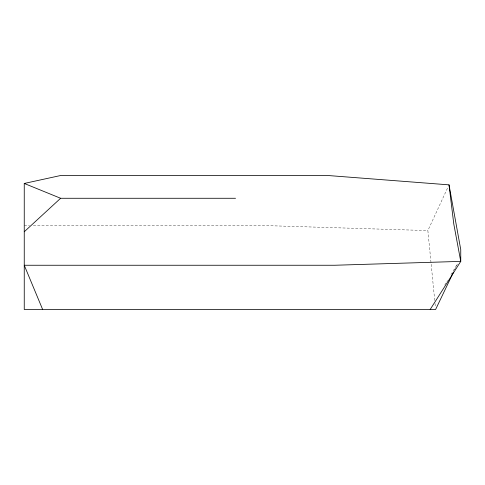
<?xml version="1.0" encoding="UTF-8"?>
<svg xmlns="http://www.w3.org/2000/svg" width="485" height="485" viewBox="0 0 485 485"><rect width="100%" height="100%" fill="white"/><g stroke="black" fill="none" stroke-linecap="round" stroke-linejoin="round"><path stroke-width="0.36" stroke-dasharray="2.42 1.82" d="M434.724 300.47L427.867 230.581L448.067 186.901M454.5 270.024L457.428 263.901L450.135 276.098M444.763 285.089L447.449 280.591M24.25 225.525L29.549 225.525M33.338 225.525L263.567 225.525L427.867 230.581M435.021 303.477L435.312 306.478"/><path stroke-width="0.73" d="M453.524 272.061L435.609 309.485L24.25 309.485L24.25 183.457L60.625 175.515L327.951 175.515L449.013 184.858L460.75 249.629L460.75 261.385L430.177 309.485M24.25 231.763L60.625 198.274L235.534 198.274M24.25 183.457L60.625 198.274M42.644 309.485L24.25 265.253L334.747 265.253L460.75 261.385L453.784 223.955L449.013 184.858"/></g></svg>
